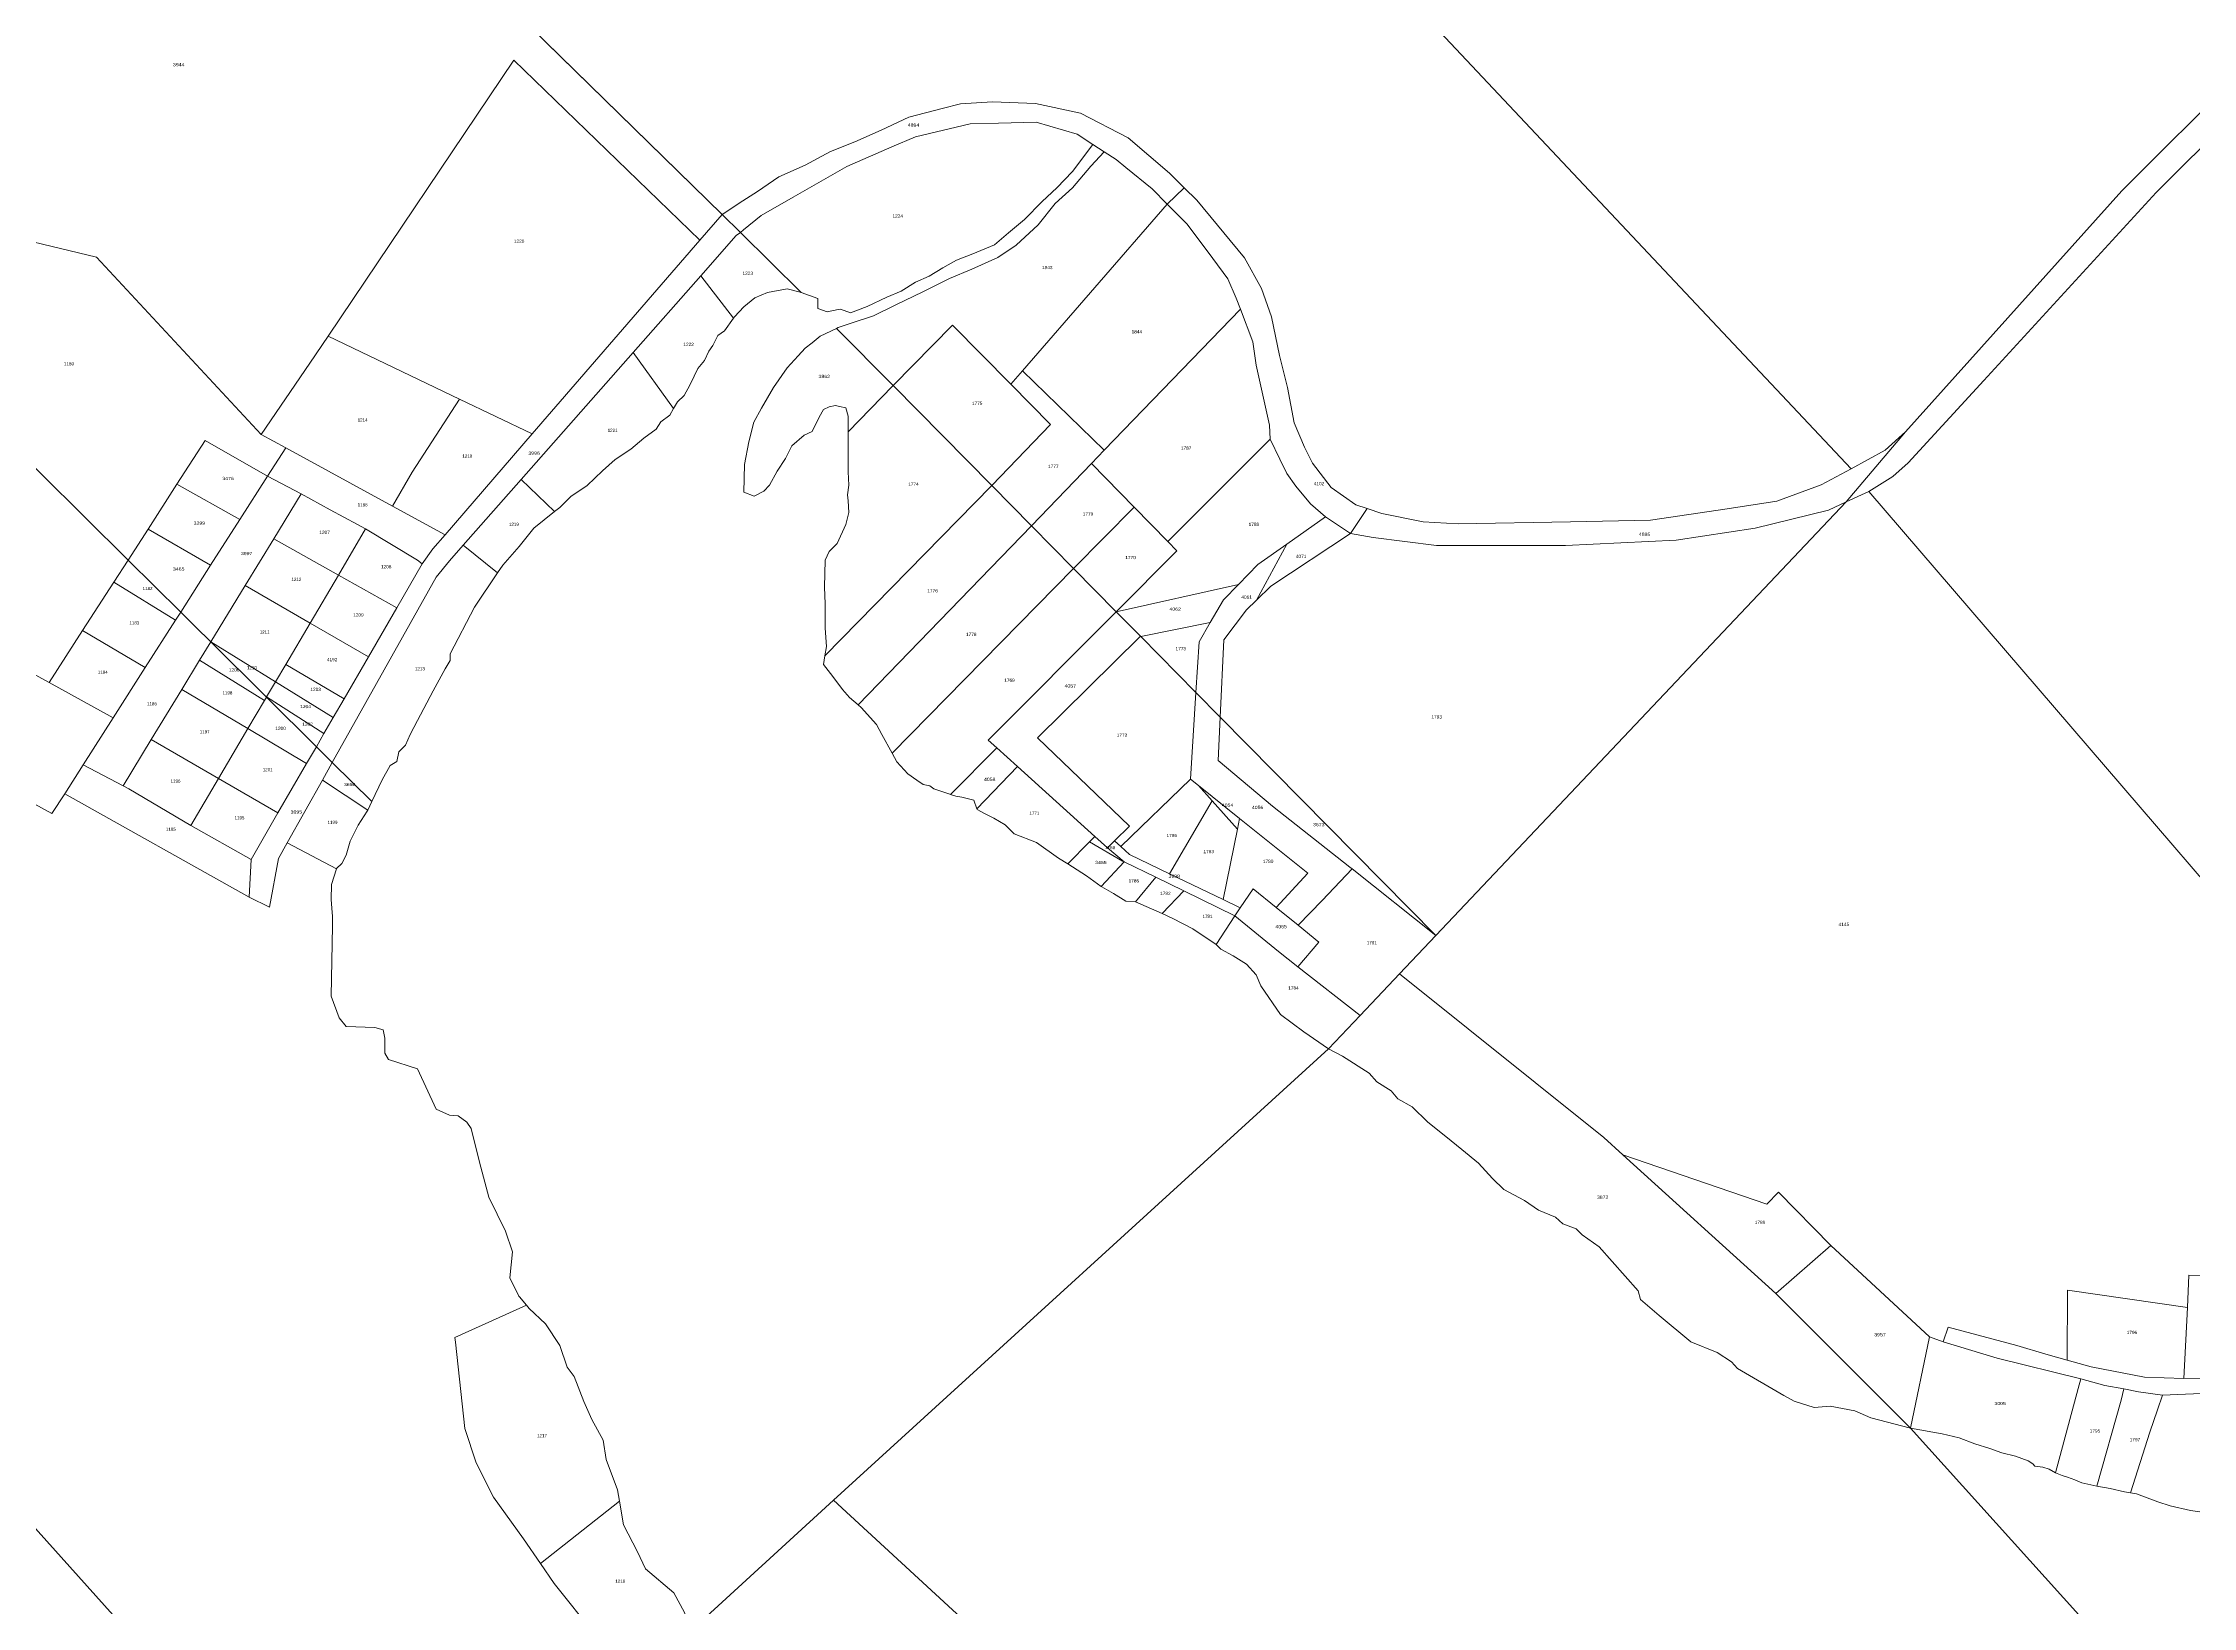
# Model space of a CAD drawing. Header units: metres. Extents: x 208626 to 229755, y 5040476 to 5064226.
# Drawn here: x 218622 to 219559, y 5056475 to 5057157 of the extents above; entities that cross this region are included whole.
import ezdxf

# ---------------------------------------------------------------- set-up
doc = ezdxf.new("R2010")
doc.units = ezdxf.units.M
doc.header["$LTSCALE"] = 0.56
doc.layers.add('6', color=7, linetype='Continuous', lineweight=13)
doc.layers.add('61', color=7, linetype='Continuous')

msp = doc.modelspace()

# ---------------------------------------------------------------- linework, layer by layer
at = {"layer": '6'}
msp.add_line((218918.0575, 5057082.3996), (218687.409, 5057307.9394), dxfattribs=at)
for points in [[(218895.3699, 5057518.7887), (219410.3541, 5056971.4171), (219397.3652, 5056964.4231), (219377.9751, 5056957.3274), (219356.4005, 5056953.9321), (219322.9293, 5056948.9364), (219288.0663, 5056948.3226), (219239.0204, 5056947.477), (219223.7993, 5056948.3226), (219205.7253, 5056951.8457), (219199.321, 5056954.0319), (219194.4671, 5056955.6889), (219183.7175, 5056963.3147), (219175.5561, 5056973.9149), (219172.0591, 5056980.9089), (219167.563, 5056991.3999), (219164.5656, 5057006.8866), (219161.0686, 5057020.8745), (219157.6067, 5057037.7489), (219153.2948, 5057050.0817), (219145.8097, 5057063.3868), (219125.0408, 5057088.5864), (219119.5454, 5057093.9846), (219113.1098, 5057100.3062), (219095.1336, 5057115.7244), (219074.3647, 5057126.5242), (219054.6601, 5057130.78), (219035.98, 5057131.5413), (219022.089, 5057130.665), (219013.9749, 5057128.5297), (218999.4291, 5057124.8106), (218987.4972, 5057119.1344), (218975.9614, 5057114.0078), (218965.3573, 5057109.8669), (218954.2465, 5057103.8032), (218942.7564, 5057098.8075), (218933.535, 5057092.3751), (218927.1772, 5057088.2287), (218918.0575, 5057082.3996)], [(219673.2032, 5057253.0559), (219579.1559, 5057143.2198), (219528.4452, 5057092.725), (219434.0765, 5056987.6067), (219425.1781, 5056979.6095), (219410.3541, 5056971.4171), (218895.3699, 5057518.7887)], [(219691.1595, 5056643.6228), (219418.1155, 5056961.4396), (219428.5547, 5056968.0729), (219435.3185, 5056974.011), (219468.3164, 5057009.8627), (219543.3585, 5057091.8808), (219608.0763, 5057156.3173)], [(218487.5956, 5057101.6576), (218659.0411, 5056931.6235), (218652.8367, 5056922.0028), (218639.2357, 5056900.9126), (218624.5627, 5056878.1602), (218573.0923, 5056906.3753)], [(219600.5261, 5056618.5367), (219557.677, 5056619.6495), (219556.9944, 5056605.6435), (219504.7, 5056613.0617), (219504.634, 5056582.643), (219495.2807, 5056585.1488), (219482.6167, 5056589.0219), (219452.6353, 5056597.0563), (219450.5611, 5056590.5906), (219444.5565, 5056592.8424), (219401.6004, 5056632.6736), (219378.7354, 5056655.877), (219373.6002, 5056650.6731), (219310.8758, 5056672.1688), (219302.6, 5056679.6719), (219213.5068, 5056751.1397), (219229.2943, 5056767.8235), (219408.2934, 5056956.9858), (219418.1155, 5056961.4396), (219691.1595, 5056643.6228)], [(218826.6953, 5056629.882), (218825.5203, 5056618.5177), (218829.3903, 5056610.5679), (218829.6766, 5056610.2243), (218832.7484, 5056606.5381), (218801.471, 5056592.4342), (218801.8136, 5056590.5007), (218805.8742, 5056552.7773), (218810.8699, 5056537.7902), (218818.3635, 5056522.8031), (218831.5333, 5056504.6905), (218838.8234, 5056493.9697), (218844.7994, 5056485.1812), (218880.6327, 5056440.3462), (218874.6593, 5056434.2625), (218836.5196, 5056395.4183), (218809.1789, 5056367.5726), (218775.905, 5056333.6841), (218279.6458, 5056887.2126)], [(218546.7626, 5056864.358), (218625.8602, 5056821.0219), (218631.4, 5056829.6955), (218711.813, 5056784.5377), (218720.6523, 5056780.149), (218724.6611, 5056801.4964), (218728.4755, 5056808.3087), (218749.903, 5056796.9185), (218747.7585, 5056790.1276), (218747.5772, 5056783.6015), (218747.9398, 5056779.7946), (218748.121, 5056776.169), (218748.2217, 5056772.0298), (218747.5772, 5056741.3631), (218751.0215, 5056731.9365), (218754.1033, 5056728.1296), (218766.6117, 5056727.767), (218770.2373, 5056726.6793), (218770.9624, 5056723.0537), (218771.0295, 5056716.5396), (218772.594, 5056713.8084), (218785.2836, 5056709.6389), (218793.4412, 5056692.0547), (218799.2422, 5056689.5168), (218803.0491, 5056689.1542), (218806.6905, 5056686.3989), (218808.6688, 5056683.7158), (218812.322, 5056668.9594), (218816.3645, 5056653.6877), (218823.5511, 5056638.8653), (218826.6953, 5056629.882)], [(218966.6593, 5056521.4908), (219182.4698, 5056718.3404), (219188.6334, 5056715.2586), (219200.2354, 5056707.8261), (219203.4984, 5056704.0192), (219209.8432, 5056700.031), (219212.7437, 5056696.5867), (219218.9073, 5056693.1424), (219225.796, 5056686.435), (219233.591, 5056680.0901), (219240.661, 5056674.4704), (219247.9122, 5056668.4882), (219254.0758, 5056661.7808), (219258.9703, 5056657.0675), (219267.9629, 5056652.2216), (219274.0166, 5056648.0034), (219281.4492, 5056644.9217), (219284.7122, 5056642.0212), (219290.5132, 5056639.8458), (219293.0511, 5056637.3079), (219300.4836, 5056632.0507), (219317.524, 5056612.835), (219318.6117, 5056609.0281), (219326.6189, 5056602.0317), (219340.5467, 5056590.5374), (219351.9674, 5056586.0054), (219358.2266, 5056581.8872), (219360.8501, 5056578.9355), (219381.102, 5056567.2166), (219385.4938, 5056564.6752), (219394.3395, 5056561.9109), (219401.2502, 5056562.4638), (219412.0308, 5056560.5288), (219418.9415, 5056557.4881), (219436.2233, 5056552.9578), (219665.7872, 5056298.316)], [(219450.5611, 5056590.5906), (219452.6353, 5056597.0563), (219482.6167, 5056589.0219), (219495.2807, 5056585.1488), (219504.634, 5056582.643), (219515.111, 5056579.7072), (219538.3789, 5056575.2037), (219555.4816, 5056574.6054), (219571.6751, 5056574.9554)], [(219529.3249, 5056570.0659), (219520.9605, 5056571.508), (219510.5772, 5056574.3923), (219474.0904, 5056583.4471), (219450.5611, 5056590.5906)], [(219569.7046, 5056568.3353), (219546.2269, 5056567.2932), (219535.6673, 5056568.8017), (219529.3249, 5056570.0659)], [(219436.2233, 5056552.9578), (219450.0246, 5056550.453), (219457.4728, 5056548.6616), (219464.3615, 5056546.1236), (219470.8876, 5056544.1295), (219476.1447, 5056542.1355), (219482.127, 5056540.6852), (219487.5654, 5056538.6911), (219489.6294, 5056537.3872), (219490.4659, 5056536.3345), (219493.9103, 5056535.9719), (219496.8107, 5056535.0655), (219499.53, 5056533.434), (219502.4305, 5056532.3463), (219504.7871, 5056531.6212), (219507.8689, 5056530.3522), (219510.9506, 5056529.0832), (219517.4768, 5056527.633), (219523.272, 5056526.6256), (219529.6473, 5056525.2082), (219532.2264, 5056524.7783), (219534.7935, 5056524.3505), (219544.125, 5056520.7443), (219549.5635, 5056519.1128), (219558.4385, 5056517.085), (219576.0305, 5056514.5808)], [(219665.7872, 5056298.316), (219436.2233, 5056552.9578)], [(218904.22, 5056464.3692), (218966.6593, 5056521.4908), (219641.1541, 5055899.5897)], [(219641.1541, 5055899.5897), (218966.6593, 5056521.4908)]]:
    msp.add_lwpolyline(points, dxfattribs=at)
for points in [[(218487.5956, 5057101.6576), (218687.409, 5057307.9394), (218918.0575, 5057082.3996), (218908.3038, 5057071.1137), (218827.2476, 5057149.6662), (218746.2193, 5057029.2132), (218738.3478, 5057017.5118), (218717.0422, 5056986.3579), (218645.2934, 5057063.6658)], [(219408.2934, 5056956.9858), (219434.0765, 5056987.6067), (219528.4452, 5057092.725), (219579.1559, 5057143.2198), (219673.2032, 5057253.0559), (219686.7844, 5057195.9575), (219684.4564, 5057199.2188), (219681.4195, 5057201.2435), (219675.8518, 5057201.2435), (219668.0064, 5057200.4842), (219658.1622, 5057195.7107), (219648.8766, 5057189.5203), (219632.8287, 5057178.2134), (219608.0763, 5057156.3173), (219543.3585, 5057091.8808), (219468.3164, 5057009.8627), (219435.3185, 5056974.011), (219428.5547, 5056968.0729), (219418.1155, 5056961.4396)], [(218746.2193, 5057029.2132), (218827.2476, 5057149.6662), (218908.3038, 5057071.1137), (218835.3059, 5056986.6488), (218803.501, 5057001.8448)], [(218918.0575, 5057082.3996), (218927.1772, 5057088.2287), (218933.535, 5057092.3751), (218942.7564, 5057098.8075), (218954.2465, 5057103.8032), (218965.3573, 5057109.8669), (218975.9614, 5057114.0078), (218987.4972, 5057119.1344), (218999.4291, 5057124.8106), (219013.9749, 5057128.5297), (219022.089, 5057130.665), (219035.98, 5057131.5413), (219054.6601, 5057130.78), (219074.3647, 5057126.5242), (219095.1336, 5057115.7244), (219113.1098, 5057100.3062), (219119.5454, 5057093.9846), (219112.1736, 5057086.7904), (219105.5745, 5057093.5524), (219094.0743, 5057102.8579), (219089.8722, 5057106.3092), (219084.6107, 5057109.6322), (219079.7722, 5057112.8357), (219072.9091, 5057117.4262), (219054.9726, 5057122.5509), (219038.5774, 5057122.2292), (219026.2117, 5057121.8784), (219002.4443, 5057116.145), (218992.0361, 5057111.8111), (218972.4588, 5057103.2631), (218949.001, 5057089.8812), (218935.1516, 5057081.8267), (218927.3678, 5057075.6071), (218926.018, 5057074.5286)], [(218926.018, 5057074.5286), (218927.3678, 5057075.6071), (218935.1516, 5057081.8267), (218949.001, 5057089.8812), (218972.4588, 5057103.2631), (218992.0361, 5057111.8111), (219002.4443, 5057116.145), (219026.2117, 5057121.8784), (219038.5774, 5057122.2292), (219054.9726, 5057122.5509), (219072.9091, 5057117.4262), (219079.7722, 5057112.8357), (219070.8549, 5057101.112), (219064.0829, 5057093.9168), (219057.6509, 5057087.9523), (219049.8618, 5057080.1429), (219043.0149, 5057074.2932), (219036.7835, 5057069.1568), (219027.472, 5057065.136), (219020.2768, 5057062.3848), (219014.3183, 5057059.1179), (219008.3664, 5057055.4806), (219002.4144, 5057052.8353), (218996.1318, 5057048.8674), (218989.8493, 5057046.2221), (218981.252, 5057042.2541), (218973.9969, 5057039.3887), (218969.6462, 5057041.0202), (218968.751, 5057040.8524), (218963.8452, 5057039.9325), (218959.857, 5057041.3828), (218959.857, 5057045.7335), (218952.5807, 5057048.2644)], [(218967.9642, 5057032.6737), (218968.7398, 5057033.0439), (218974.722, 5057035.038), (218984.0894, 5057038.1873), (218993.8172, 5057042.9155), (219005.633, 5057048.5438), (219017.2614, 5057054.358), (219026.9256, 5057058.4603), (219038.3173, 5057063.6167), (219046.3323, 5057068.8935), (219055.8296, 5057077.8334), (219063.2365, 5057087.1448), (219070.8549, 5057093.9168), (219078.8966, 5057103.4399), (219084.6107, 5057109.6322), (219089.8722, 5057106.3092), (219094.0743, 5057102.8579), (219105.5745, 5057093.5524), (219112.1736, 5057086.7904), (219049.1249, 5057014.1226), (219044.0383, 5057008.2599), (219018.6046, 5057034.0062), (218992.6323, 5057007.6733)], [(218487.5956, 5057101.6576), (218645.2934, 5057063.6658), (218717.0422, 5056986.3579), (218727.7736, 5056980.5067), (218719.8321, 5056968.154), (218692.6135, 5056983.682), (218680.3414, 5056964.6525), (218667.7634, 5056945.1486), (218659.0411, 5056931.6235)], [(219049.1249, 5057014.1226), (219112.1736, 5057086.7904), (219113.6094, 5057085.3191), (219120.8121, 5057078.0561), (219132.0915, 5057063.0793), (219138.6098, 5057054.2485), (219142.2915, 5057045.9076), (219144.1264, 5057041.0515), (219084.7161, 5056979.5114)], [(219112.1736, 5057086.7904), (219119.5454, 5057093.9846), (219125.0408, 5057088.5864), (219145.8097, 5057063.3868), (219153.2948, 5057050.0817), (219157.6067, 5057037.7489), (219161.0686, 5057020.8745), (219164.5656, 5057006.8866), (219167.563, 5056991.3999), (219172.0591, 5056980.9089), (219175.5561, 5056973.9149), (219183.7175, 5056963.3147), (219194.4671, 5056955.6889), (219199.321, 5056954.0319), (219192.0886, 5056943.2489), (219181.2442, 5056950.5224), (219174.615, 5056956.1843), (219168.2136, 5056963.805), (219164.2508, 5056969.292), (219161.3104, 5056975.6425), (219157.072, 5056984.4059), (219156.8018, 5056990.402), (219153.8947, 5057003.4839), (219150.9876, 5057016.5658), (219149.534, 5057026.7407), (219144.1264, 5057041.0515), (219142.2915, 5057045.9076), (219138.6098, 5057054.2485), (219132.0915, 5057063.0793), (219120.8121, 5057078.0561), (219113.6094, 5057085.3191)], [(218741.1393, 5056850.2011), (218744.448, 5056855.9161), (218748.4696, 5056862.8625), (218753.2119, 5056871.0539), (218763.8239, 5056889.3838), (218776.2024, 5056910.7649), (218787.2777, 5056929.8951), (218791.9436, 5056936.4749), (218797.2563, 5056942.6222), (218835.3059, 5056986.6488), (218908.3038, 5057071.1137), (218918.0575, 5057082.3996), (218926.018, 5057074.5286), (218924.2347, 5057073.1037), (218908.7504, 5057055.5432), (218879.3223, 5057022.1691), (218830.4558, 5056966.7503), (218805.1883, 5056938.0946), (218799.1343, 5056931.2289), (218793.3412, 5056924.1555), (218748.0786, 5056843.3189)], [(218908.7504, 5057055.5432), (218924.2347, 5057073.1037), (218926.018, 5057074.5286), (218952.5807, 5057048.2644), (218951.5181, 5057048.634), (218946.4422, 5057049.903), (218937.922, 5057048.2715), (218932.3023, 5057045.9148), (218927.589, 5057042.1079), (218923.4196, 5057037.7572), (218923.0075, 5057037.1734)], [(218879.3223, 5057022.1691), (218908.7504, 5057055.5432), (218923.0075, 5057037.1734), (218919.0688, 5057031.5936), (218916.1683, 5057029.5995), (218913.993, 5057025.2488), (218912.2682, 5057022.7573), (218910.3674, 5057018.7227), (218907.4669, 5057015.0971), (218905.8353, 5057011.834), (218904.0225, 5057007.8458), (218901.4846, 5057003.3138), (218898.5841, 5057000.5946), (218896.9437, 5056997.6783)], [(219079.1565, 5056973.7526), (219084.7161, 5056979.5114), (219144.1264, 5057041.0515), (219149.534, 5057026.7407), (219150.9876, 5057016.5658), (219153.8947, 5057003.4839), (219156.8018, 5056990.402), (219157.072, 5056984.4059), (219112.3787, 5056939.6779), (219097.7207, 5056954.712)], [(218927.589, 5056961.2567), (218927.7703, 5056973.2212), (218929.7644, 5056983.1916), (218931.9398, 5056991.7118), (218935.2028, 5056997.8754), (218940.46, 5057006.9394), (218946.4422, 5057015.4596), (218951.1666, 5057020.697), (218954.2373, 5057023.9798), (218957.3191, 5057026.3365), (218960.7634, 5057029.237), (218967.9642, 5057032.6737), (218992.6323, 5057007.6733), (218992.5658, 5057007.6058), (218973.0496, 5056987.5704), (218973.0905, 5056990.6242), (218973.0203, 5056994.3721), (218972.0028, 5056998.0567), (218969.2836, 5056998.6005), (218967.4708, 5056998.9631), (218964.7516, 5056998.4192), (218962.2137, 5056997.3315), (218960.3754, 5056993.9723), (218957.3191, 5056987.7237), (218953.921, 5056986.051), (218948.5193, 5056981.4983), (218945.7323, 5056975.8639), (218942.0915, 5056970.3207), (218938.6652, 5056964.3408), (218936.3182, 5056961.7004), (218932.1211, 5056959.4439)], [(218992.6323, 5057007.6733), (219018.6046, 5057034.0062), (219044.0383, 5057008.2599), (219061.3384, 5056990.7472), (219035.658, 5056964.068)], [(218717.0422, 5056986.3579), (218738.3478, 5057017.5118), (218746.2193, 5057029.2132), (218803.501, 5057001.8448), (218782.9395, 5056969.9187), (218774.2817, 5056955.1488), (218727.7736, 5056980.5067)], [(218830.4558, 5056966.7503), (218879.3223, 5057022.1691), (218896.9437, 5056997.6783), (218895.3211, 5056994.7936), (218891.3329, 5056991.8931), (218889.3388, 5056988.6301), (218883.9004, 5056984.8232), (218878.2807, 5056979.9286), (218871.392, 5056975.3966), (218865.9536, 5056970.502), (218859.2462, 5056964.1572), (218852.1762, 5056959.2626), (218847.2816, 5056954.5493), (218845.0223, 5056952.7273)], [(219035.658, 5056964.068), (219061.3384, 5056990.7472), (219044.0383, 5057008.2599), (219049.1249, 5057014.1226), (219084.7161, 5056979.5114), (219079.1565, 5056973.7526), (219052.919, 5056946.5745)], [(218774.2817, 5056955.1488), (218782.9395, 5056969.9187), (218803.501, 5057001.8448), (218835.3059, 5056986.6488), (218797.2563, 5056942.6222)], [(218962.7575, 5056919.7434), (218962.9388, 5056931.5266), (218964.7516, 5056935.3335), (218968.1959, 5056938.7779), (218972.0028, 5056947.1168), (218973.2718, 5056952.3739), (218972.9907, 5056957.4464), (218972.6973, 5056960.0868), (218973.2718, 5056964.3384), (218973.0905, 5056970.1394), (218973.0905, 5056977.7532), (218972.9985, 5056983.7528), (218973.0496, 5056987.5704), (218992.5658, 5057007.6058), (218992.6323, 5057007.6733), (219035.658, 5056964.068), (219035.5217, 5056963.9264), (218962.874, 5056889.8511), (218963.5664, 5056893.8628), (218963.0689, 5056901.8239), (218963.0169, 5056912.5615)], [(218680.3414, 5056964.6525), (218692.6135, 5056983.682), (218719.8321, 5056968.154), (218707.7537, 5056949.2429)], [(219089.9289, 5056909.0662), (219116.3759, 5056935.5781), (219112.3787, 5056939.6779), (219157.072, 5056984.4059), (219161.3104, 5056975.6425), (219164.2508, 5056969.292), (219168.2136, 5056963.805), (219174.615, 5056956.1843), (219181.2442, 5056950.5224), (219164.2844, 5056938.5833), (219151.6483, 5056929.6879), (219143.2317, 5056920.9908)], [(219192.0886, 5056943.2489), (219199.321, 5056954.0319), (219205.7253, 5056951.8457), (219223.7993, 5056948.3226), (219239.0204, 5056947.477), (219288.0663, 5056948.3226), (219322.9293, 5056948.9364), (219356.4005, 5056953.9321), (219377.9751, 5056957.3274), (219397.3652, 5056964.4231), (219410.3541, 5056971.4171), (219425.1781, 5056979.6095), (219434.0765, 5056987.6067), (219408.2934, 5056956.9858), (219400.4636, 5056953.4354), (219368.4917, 5056945.56), (219334.0858, 5056940.2668), (219285.8176, 5056937.9589), (219229.5448, 5056937.951), (219202.0333, 5056941.4429)], [(218719.8321, 5056968.154), (218727.7736, 5056980.5067), (218774.2817, 5056955.1488), (218797.2563, 5056942.6222), (218791.9436, 5056936.4749), (218787.2777, 5056929.8951), (218785.2836, 5056931.5266), (218762.5433, 5056945.1526), (218759.0621, 5056947.1209), (218747.0935, 5056953.5779), (218734.5028, 5056960.5178)], [(219052.919, 5056946.5745), (219079.1565, 5056973.7526), (219097.7207, 5056954.712), (219071.3591, 5056927.886)], [(218667.7634, 5056945.1486), (218680.3414, 5056964.6525), (218707.7537, 5056949.2429), (218695.0294, 5056929.3203)], [(218681.974, 5056908.8794), (218695.0294, 5056929.3203), (218707.7537, 5056949.2429), (218719.8321, 5056968.154), (218734.5028, 5056960.5178), (218722.5543, 5056940.9229), (218710.1329, 5056920.5523), (218695.0857, 5056895.8756), (218688.5006, 5056902.4065)], [(218805.1883, 5056938.0946), (218830.4558, 5056966.7503), (218845.0223, 5056952.7273), (218836.0422, 5056945.4852), (218829.5161, 5056937.5089), (218822.4462, 5056929.3512), (218820.1943, 5056926.0065)], [(218722.5543, 5056940.9229), (218734.5028, 5056960.5178), (218747.0935, 5056953.5779), (218759.0621, 5056947.1209), (218762.5433, 5056945.1526), (218750.7329, 5056925.0825)], [(218962.2137, 5056886.0251), (218962.874, 5056889.8511), (219035.5217, 5056963.9264), (219035.658, 5056964.068), (219052.919, 5056946.5745), (218977.4676, 5056868.4183), (218973.6344, 5056871.704), (218970.5526, 5056875.1483), (218966.3831, 5056880.768)], [(219071.3591, 5056927.886), (219097.7207, 5056954.712), (219112.3787, 5056939.6779), (219116.3759, 5056935.5781), (219089.9289, 5056909.0662)], [(219135.2665, 5056863.1179), (219136.8674, 5056896.8367), (219146.7049, 5056909.9433), (219151.0648, 5056914.1662), (219157.3358, 5056920.24), (219192.0886, 5056943.2489), (219202.0333, 5056941.4429), (219229.5448, 5056937.951), (219285.8176, 5056937.9589), (219334.0858, 5056940.2668), (219368.4917, 5056945.56), (219400.4636, 5056953.4354), (219408.2934, 5056956.9858), (219229.2943, 5056767.8235)], [(218977.4676, 5056868.4183), (219052.919, 5056946.5745), (219071.3591, 5056927.886), (218992.2434, 5056847.3765), (218987.7743, 5056855.57), (218985.4176, 5056859.9207), (218978.7102, 5056867.3532)], [(219151.0648, 5056914.1662), (219164.2844, 5056938.5833), (219181.2442, 5056950.5224), (219192.0886, 5056943.2489), (219157.3358, 5056920.24)], [(218659.0411, 5056931.6235), (218667.7634, 5056945.1486), (218695.0294, 5056929.3203), (218681.974, 5056908.8794)], [(218710.1329, 5056920.5523), (218722.5543, 5056940.9229), (218750.7329, 5056925.0825), (218738.408, 5056904.1381)], [(218748.0786, 5056843.3189), (218793.3412, 5056924.1555), (218799.1343, 5056931.2289), (218805.1883, 5056938.0946), (218820.1943, 5056926.0065), (218810.1191, 5056911.0419), (218799.4235, 5056890.7384), (218799.4235, 5056887.8379), (218797.2481, 5056884.2123), (218792.0969, 5056874.525), (218785.2639, 5056861.5782), (218782.0272, 5056855.4645), (218780.0265, 5056850.8567), (218777.126, 5056847.9562), (218776.2196, 5056843.7867), (218773.3191, 5056841.9739), (218769.7997, 5056835.6847), (218765.3174, 5056826.2221)], [(218750.7329, 5056925.0825), (218762.5433, 5056945.1526), (218785.2836, 5056931.5266), (218787.2777, 5056929.8951), (218776.2024, 5056910.7649)], [(219124.7062, 5056873.8204), (219126.0767, 5056895.9768), (219130.9469, 5056904.3435), (219136.7211, 5056914.2632), (219143.2317, 5056920.9908), (219151.6483, 5056929.6879), (219164.2844, 5056938.5833), (219151.0648, 5056914.1662), (219146.7049, 5056909.9433), (219136.8674, 5056896.8367), (219135.2665, 5056863.1179)], [(218652.8367, 5056922.0028), (218659.0411, 5056931.6235), (218681.974, 5056908.8794), (218679.7326, 5056905.3701)], [(218992.2434, 5056847.3765), (219071.3591, 5056927.886), (219089.9289, 5056909.0662), (219034.1114, 5056853.1118), (219037.8117, 5056849.7638), (219017.6755, 5056829.348), (219017.323, 5056829.4655), (219010.4344, 5056831.8222), (219008.6216, 5056833.0911), (219005.7211, 5056833.635), (219003.0018, 5056835.6291), (218999.0137, 5056838.3483), (218994.3004, 5056843.6054)], [(218639.2357, 5056900.9126), (218652.8367, 5056922.0028), (218679.7326, 5056905.3701), (218666.5237, 5056884.6889)], [(218695.0857, 5056895.8756), (218710.1329, 5056920.5523), (218738.408, 5056904.1381), (218727.7986, 5056886.1089), (218723.2842, 5056878.4374)], [(218738.408, 5056904.1381), (218750.7329, 5056925.0825), (218776.2024, 5056910.7649), (218763.8239, 5056889.3838)], [(219089.9289, 5056909.0662), (219143.2317, 5056920.9908), (219136.7211, 5056914.2632), (219130.9469, 5056904.3435), (219100.6604, 5056898.1901)], [(218639.4779, 5056842.3432), (218652.5538, 5056862.8161), (218666.5237, 5056884.6889), (218679.7326, 5056905.3701), (218681.974, 5056908.8794), (218688.5006, 5056902.4065), (218695.0857, 5056895.8756), (218690.2568, 5056887.9562), (218682.4798, 5056875.2024), (218669.1299, 5056853.3092), (218656.8496, 5056833.1701)], [(219034.1114, 5056853.1118), (219089.9289, 5056909.0662), (219100.6604, 5056898.1901), (219100.251, 5056898.1069), (219055.5804, 5056854.0448), (219095.6881, 5056815.5605), (219089.243, 5056809.1058), (219086.1597, 5056806.0179), (219080.6341, 5056811.0175), (219046.8102, 5056841.6218), (219037.8117, 5056849.7638)], [(218546.7626, 5056864.358), (218573.0923, 5056906.3753), (218624.5627, 5056878.1602), (218652.5538, 5056862.8161), (218639.4779, 5056842.3432), (218631.4, 5056829.6955), (218625.8602, 5056821.0219)], [(218624.5627, 5056878.1602), (218639.2357, 5056900.9126), (218666.5237, 5056884.6889), (218652.5538, 5056862.8161)], [(218727.7986, 5056886.1089), (218738.408, 5056904.1381), (218763.8239, 5056889.3838), (218753.2119, 5056871.0539)], [(219100.6604, 5056898.1901), (219130.9469, 5056904.3435), (219126.0767, 5056895.9768), (219124.7062, 5056873.8204)], [(218690.2568, 5056887.9562), (218695.0857, 5056895.8756), (218719.372, 5056871.7892), (218718.5349, 5056870.3666)], [(218695.0857, 5056895.8756), (218723.2842, 5056878.4374), (218719.4338, 5056871.8941), (218719.372, 5056871.7892)], [(219055.5804, 5056854.0448), (219100.251, 5056898.1069), (219100.6604, 5056898.1901), (219124.7062, 5056873.8204), (219122.3701, 5056836.0549), (219091.9533, 5056806.6396), (219089.243, 5056809.1058), (219095.6881, 5056815.5605)], [(218076.8281, 5056683.1112), (218279.6458, 5056887.2126), (218775.905, 5056333.6841), (218682.0284, 5056238.1261), (218573.6189, 5056127.6614)], [(218682.4798, 5056875.2024), (218690.2568, 5056887.9562), (218718.5349, 5056870.3666), (218711.2982, 5056858.0689)], [(218723.2842, 5056878.4374), (218727.7986, 5056886.1089), (218753.2119, 5056871.0539), (218748.4696, 5056862.8625)], [(218669.1299, 5056853.3092), (218682.4798, 5056875.2024), (218711.2982, 5056858.0689), (218698.4875, 5056836.2989)], [(218711.2982, 5056858.0689), (218718.5349, 5056870.3666), (218719.372, 5056871.7892), (218741.1393, 5056850.2011), (218736.8867, 5056842.8556)], [(218719.372, 5056871.7892), (218719.4338, 5056871.8941), (218744.448, 5056855.9161), (218741.1393, 5056850.2011)], [(218719.4338, 5056871.8941), (218723.2842, 5056878.4374), (218748.4696, 5056862.8625), (218744.448, 5056855.9161)], [(219122.3701, 5056836.0549), (219124.7062, 5056873.8204), (219135.2665, 5056863.1179), (219134.3645, 5056844.1198), (219158.1167, 5056824.2029), (219191.8306, 5056797.6808), (219192.8097, 5056796.9005), (219179.6671, 5056783.0703), (219169.2314, 5056772.2915), (219159.7223, 5056779.9895), (219173.4991, 5056795.0036), (219143.6924, 5056818.9353), (219125.7751, 5056833.321)], [(219134.3645, 5056844.1198), (219135.2665, 5056863.1179), (219229.2943, 5056767.8235), (219192.8097, 5056796.9005), (219191.8306, 5056797.6808), (219158.1167, 5056824.2029)], [(218656.8496, 5056833.1701), (218669.1299, 5056853.3092), (218698.4875, 5056836.2989), (218686.4543, 5056815.8502), (218659.3398, 5056831.8551)], [(218698.4875, 5056836.2989), (218711.2982, 5056858.0689), (218736.8867, 5056842.8556), (218724.3988, 5056821.2855)], [(218631.4, 5056829.6955), (218639.4779, 5056842.3432), (218656.8496, 5056833.1701), (218659.3398, 5056831.8551), (218686.4543, 5056815.8502), (218712.6441, 5056800.9818), (218711.813, 5056784.5377)], [(218711.813, 5056784.5377), (218712.6441, 5056800.9818), (218724.3988, 5056821.2855), (218736.8867, 5056842.8556), (218741.1393, 5056850.2011), (218748.0786, 5056843.3189), (218743.7572, 5056835.6011), (218728.4755, 5056808.3087), (218724.6611, 5056801.4964), (218720.6523, 5056780.149)], [(218743.7572, 5056835.6011), (218748.0786, 5056843.3189), (218765.3174, 5056826.2221), (218763.5897, 5056822.5747)], [(219017.6755, 5056829.348), (219037.8117, 5056849.7638), (219046.8102, 5056841.6218), (219029.1924, 5056823.0318), (219027.8373, 5056826.9276), (219022.5802, 5056828.1966), (219020.0422, 5056828.5591)], [(218686.4543, 5056815.8502), (218698.4875, 5056836.2989), (218724.3988, 5056821.2855), (218712.6441, 5056800.9818)], [(218728.4755, 5056808.3087), (218743.7572, 5056835.6011), (218763.5897, 5056822.5747), (218763.3263, 5056822.0187), (218759.3703, 5056815.9049), (218755.9161, 5056808.9808), (218754.1033, 5056802.8173), (218752.2905, 5056799.1916), (218749.9339, 5056797.0163), (218749.903, 5056796.9185)], [(219029.1924, 5056823.0318), (219046.8102, 5056841.6218), (219080.6341, 5056811.0175), (219078.2766, 5056808.6273), (219068.8486, 5056799.0683), (219064.8186, 5056801.5483), (219055.2107, 5056808.437), (219045.4216, 5056812.2439), (219041.4334, 5056816.0507), (219036.5388, 5056818.9512), (219032.7319, 5056820.9453), (219029.2876, 5056822.7581)], [(219091.9533, 5056806.6396), (219122.3701, 5056836.0549), (219125.7751, 5056833.321), (219131.7402, 5056826.6082), (219113.1882, 5056794.7798), (219095.7041, 5056803.2266)], [(219125.7751, 5056833.321), (219143.6924, 5056818.9353), (219142.7412, 5056814.2283), (219131.7402, 5056826.6082)], [(219113.1882, 5056794.7798), (219131.7402, 5056826.6082), (219142.7412, 5056814.2283), (219136.5319, 5056783.5022)], [(219136.5319, 5056783.5022), (219142.7412, 5056814.2283), (219143.6924, 5056818.9353), (219173.4991, 5056795.0036), (219159.7223, 5056779.9895), (219149.6631, 5056788.1328), (219144.0392, 5056779.8753)], [(219068.8486, 5056799.0683), (219078.2766, 5056808.6273), (219092.606, 5056800.3265), (219093.3916, 5056799.9442), (219083.3452, 5056789.2759), (219077.0126, 5056793.851)], [(219078.2766, 5056808.6273), (219080.6341, 5056811.0175), (219086.1597, 5056806.0179), (219093.3916, 5056799.9442), (219092.606, 5056800.3265)], [(219086.1597, 5056806.0179), (219089.243, 5056809.1058), (219091.9533, 5056806.6396), (219095.7041, 5056803.2266), (219113.1882, 5056794.7798), (219136.5319, 5056783.5022), (219144.0392, 5056779.8753), (219141.6969, 5056776.436), (219119.3416, 5056787.3154), (219107.1445, 5056793.2512), (219093.3916, 5056799.9442)], [(219083.3452, 5056789.2759), (219093.3916, 5056799.9442), (219107.1445, 5056793.2512), (219098.3555, 5056782.5138), (219094.1861, 5056782.8764), (219088.7477, 5056786.1394), (219083.6718, 5056789.0399)], [(219169.1717, 5056754.2358), (219178.3384, 5056764.919), (219169.2314, 5056772.2915), (219179.6671, 5056783.0703), (219192.8097, 5056796.9005), (219229.2943, 5056767.8235), (219213.5068, 5056751.1397), (219196.3405, 5056732.9986)], [(219098.3555, 5056782.5138), (219107.1445, 5056793.2512), (219119.3416, 5056787.3154), (219109.9575, 5056777.4379)], [(219109.9575, 5056777.4379), (219119.3416, 5056787.3154), (219141.6969, 5056776.436), (219133.524, 5056763.8419), (219123.3723, 5056770.7305), (219114.6708, 5056775.2626)], [(219141.6969, 5056776.436), (219144.0392, 5056779.8753), (219149.6631, 5056788.1328), (219159.7223, 5056779.9895), (219169.2314, 5056772.2915), (219178.3384, 5056764.919), (219169.1717, 5056754.2358), (219160.7502, 5056760.8188)], [(219133.524, 5056763.8419), (219141.6969, 5056776.436), (219160.7502, 5056760.8188), (219169.1717, 5056754.2358), (219196.3405, 5056732.9986), (219182.4698, 5056718.3404), (219171.7743, 5056725.7729), (219161.6225, 5056733.3867), (219152.9211, 5056745.8951), (219150.927, 5056750.6084), (219146.7575, 5056755.3217), (219140.9565, 5056758.9473), (219135.5181, 5056761.8478)], [(219182.4698, 5056718.3404), (219196.3405, 5056732.9986), (219213.5068, 5056751.1397), (219302.6, 5056679.6719), (219310.8758, 5056672.1688), (219377.6011, 5056611.6733), (219436.2233, 5056552.9578), (219418.9415, 5056557.4881), (219412.0308, 5056560.5288), (219401.2502, 5056562.4638), (219394.3395, 5056561.9109), (219385.4938, 5056564.6752), (219381.102, 5056567.2166), (219360.8501, 5056578.9355), (219358.2266, 5056581.8872), (219351.9674, 5056586.0054), (219340.5467, 5056590.5374), (219326.6189, 5056602.0317), (219318.6117, 5056609.0281), (219317.524, 5056612.835), (219300.4836, 5056632.0507), (219293.0511, 5056637.3079), (219290.5132, 5056639.8458), (219284.7122, 5056642.0212), (219281.4492, 5056644.9217), (219274.0166, 5056648.0034), (219267.9629, 5056652.2216), (219258.9703, 5056657.0675), (219254.0758, 5056661.7808), (219247.9122, 5056668.4882), (219240.661, 5056674.4704), (219233.591, 5056680.0901), (219225.796, 5056686.435), (219218.9073, 5056693.1424), (219212.7437, 5056696.5867), (219209.8432, 5056700.031), (219203.4984, 5056704.0192), (219200.2354, 5056707.8261), (219188.6334, 5056715.2586)], [(219310.8758, 5056672.1688), (219373.6002, 5056650.6731), (219378.7354, 5056655.877), (219401.6004, 5056632.6736), (219377.6011, 5056611.6733)], [(219377.6011, 5056611.6733), (219401.6004, 5056632.6736), (219444.5565, 5056592.8424), (219436.2233, 5056552.9578)], [(219555.4816, 5056574.6054), (219556.9944, 5056605.6435), (219557.677, 5056619.6495), (219600.5261, 5056618.5367), (219590.8192, 5056600.0508), (219615.1153, 5056585.5423), (219627.0913, 5056579.3259), (219620.192, 5056577.2833), (219608.8471, 5056576.838), (219593.0671, 5056575.8344), (219571.6751, 5056574.9554)], [(219504.634, 5056582.643), (219504.7, 5056613.0617), (219556.9944, 5056605.6435), (219555.4816, 5056574.6054), (219538.3789, 5056575.2037), (219515.111, 5056579.7072)], [(218801.471, 5056592.4342), (218832.7484, 5056606.5381), (218833.8819, 5056605.1779), (218841.0686, 5056598.4404), (218847.3569, 5056589.0079), (218850.501, 5056579.5755), (218853.5373, 5056575.4147), (218857.8476, 5056564.6389), (218861.281, 5056556.668), (218866.2218, 5056547.6847), (218867.4689, 5056539.2439), (218872.4446, 5056525.9754), (218873.3004, 5056521.0507), (218838.8234, 5056493.9697), (218831.5333, 5056504.6905), (218818.3635, 5056522.8031), (218810.8699, 5056537.7902), (218805.8742, 5056552.7773), (218801.8136, 5056590.5007)], [(219436.2233, 5056552.9578), (219444.5565, 5056592.8424), (219450.5611, 5056590.5906), (219474.0904, 5056583.4471), (219510.5772, 5056574.3923), (219509.3333, 5056570.2038), (219499.53, 5056533.434), (219496.8107, 5056535.0655), (219493.9103, 5056535.9719), (219490.4659, 5056536.3345), (219489.6294, 5056537.3872), (219487.5654, 5056538.6911), (219482.127, 5056540.6852), (219476.1447, 5056542.1355), (219470.8876, 5056544.1295), (219464.3615, 5056546.1236), (219457.4728, 5056548.6616), (219450.0246, 5056550.453)], [(219499.53, 5056533.434), (219509.3333, 5056570.2038), (219510.5772, 5056574.3923), (219520.9605, 5056571.508), (219529.3249, 5056570.0659), (219528.1285, 5056565.1668), (219517.4768, 5056527.633), (219510.9506, 5056529.0832), (219507.8689, 5056530.3522), (219504.7871, 5056531.6212), (219502.4305, 5056532.3463)], [(219517.4768, 5056527.633), (219528.1285, 5056565.1668), (219529.3249, 5056570.0659), (219535.6673, 5056568.8017), (219546.2269, 5056567.2932), (219544.0474, 5056560.929), (219540.6307, 5056551.1852), (219532.2264, 5056524.7783), (219529.6473, 5056525.2082), (219523.272, 5056526.6256)], [(219532.2264, 5056524.7783), (219540.6307, 5056551.1852), (219544.0474, 5056560.929), (219546.2269, 5056567.2932), (219569.7046, 5056568.3353), (219588.1639, 5056568.9122), (219601.3836, 5056569.098), (219596.1735, 5056562.4439), (219588.6394, 5056553.0069), (219576.0305, 5056514.5808), (219558.4385, 5056517.085), (219549.5635, 5056519.1128), (219544.125, 5056520.7443), (219534.7935, 5056524.3505)], [(218838.8234, 5056493.9697), (218873.3004, 5056521.0507), (218875.0888, 5056510.76), (218881.1594, 5056499.0442), (218884.6376, 5056491.539), (218896.9606, 5056481.1077), (218901.6583, 5056472.5666), (218904.22, 5056464.3692), (218880.6327, 5056440.3462), (218844.7994, 5056485.1812)]]:
    msp.add_lwpolyline(points, close=True, dxfattribs=at)

# ---------------------------------------------------------------- texts
at = {"layer": '61'}
for s, width, p in [('3944', 1.2, (218678.6016, 5057147)), ('4894', 1.2, (218999.031, 5057120.6434)), ('1224', 1.1, (218992.3828, 5057081)), ('1220', 1.1, (218827.2656, 5057070)), ('1843', 1.1, (219057.5547, 5057058.5)), ('1223', 1.1, (218926.9609, 5057056)), ('1844', 1.1, (219096.625, 5057030.5)), ('1222', 1.1, (218901.1719, 5057025)), ('3862', 1.2, (218960.1094, 5057011)), ('1775', 1.1, (219026.9844, 5056999.25)), ('3996', 1.2, (218833.5781, 5056977.5)), ('1787', 1.1, (219118.1094, 5056979.75)), ('3476', 1.2, (218700.1328, 5056966.5)), ('1774', 1.1, (218999.2031, 5056964)), ('1777', 1.1, (219060.1875, 5056971.75)), ('4102', 1.1, (219176.0625, 5056964.25)), ('3299', 1.2, (218687.6328, 5056947)), ('1779', 1.1, (219075.3125, 5056951)), ('1788', 1.1, (219147.6484, 5056946.5)), ('1207', 1.1, (218742.4297, 5056943)), ('4895', 1.2, (219317.8179, 5056942.1472)), ('3465', 1.2, (218678.625, 5056927)), ('3997', 1.2, (218708.2344, 5056933.75)), ('1208', 1.1, (218769.2891, 5056928)), ('1770', 1.1, (219093.875, 5056932)), ('4071', 1.1, (219168.2656, 5056932.5)), ('1776', 1.1, (219007.5625, 5056917.5)), ('1209', 1.1, (218757.1953, 5056907)), ('4062', 1.2, (219113.1328, 5056909.5)), ('4061', 1.1, (219144.5, 5056914.75)), ('1211', 0.85, (218716.4844, 5056899.5)), ('1778', 1.1, (219024.4063, 5056898.5)), ('1773', 1.1, (219115.7969, 5056892.25)), ('1206', 1.1, (218702.9922, 5056883)), ('4192', 1.1, (218745.7266, 5056887.5)), ('1769', 1.1, (219041.0938, 5056878.5)), ('1203', 1.1, (218738.5469, 5056874.5)), ('4057', 1.2, (219067.3906, 5056876)), ('1204', 1.1, (218734.1563, 5056867)), ('1793', 1.1, (219227.3828, 5056862.5)), ('1200', 1.1, (218723.25, 5056857.5)), ('1202', 1.1, (218735.007, 5056859.3371)), ('1772', 1.1, (219090.1406, 5056854.5)), ('3650', 1.2, (218753.1641, 5056833)), ('4058', 1.2, (219032.25, 5056835.25)), ('4054', 1.2, (219135.9688, 5056824)), ('4056', 1.2, (219149.0703, 5056823)), ('3995', 1.2, (218729.9531, 5056821)), ('3673', 1.2, (219175.75, 5056815.5)), ('1768', 1.1, (219084.9609, 5056805.5)), ('1786', 1.1, (219111.8438, 5056810.75)), ('1783', 1.1, (219127.9688, 5056803.75)), ('3455', 1.2, (219080.7422, 5056799)), ('1780', 1.1, (219153.8828, 5056799.5)), ('1785', 1.1, (219095.3359, 5056791)), ('1782', 1.1, (219109.0703, 5056785.5)), ('3998', 1.2, (219112.7344, 5056793)), ('4055', 1.2, (219159.3516, 5056771)), ('4145', 1.1, (219404.9453, 5056772)), ('1784', 1.1, (219164.9375, 5056744.25)), ('3872', 1.2, (219299.5391, 5056653)), ('1789', 1.1, (219368.3594, 5056642)), ('3957', 1.2, (219420.4844, 5056593)), ('1796', 1.1, (219530.5391, 5056594)), ('3005', 1.2, (219472.8984, 5056563)), ('1795', 1.1, (219514.4219, 5056551)), ('1797', 1.1, (219531.8594, 5056547.25))]:
    msp.add_text(s, height=1.4, dxfattribs=dict(at, width=width)).set_placement(p)
for s, p in [('1189', (218631.125, 5057016.5)), ('1214', (218759.1563, 5056992)), ('1221', (218868.1797, 5056987.5)), ('1218', (218804.7969, 5056976.25)), ('1188', (218759.1719, 5056955)), ('1219', (218825.1094, 5056946.5)), ('1182', (218665.3906, 5056918.5)), ('1212', (218730.2891, 5056922.5)), ('1183', (218659.625, 5056903.5)), ('1184', (218645.8359, 5056882)), ('1210', (218710.8984, 5056884)), ('1213', (218784.1406, 5056883.5)), ('1198', (218700.2188, 5056873)), ('1186', (218667.2813, 5056868.25)), ('1197', (218690.2813, 5056856)), ('1196', (218677.5859, 5056834.5)), ('1201', (218717.7578, 5056839.5)), ('1185', (218675.5234, 5056813.5)), ('1195', (218705.4844, 5056818.5)), ('1199', (218746.0313, 5056816.5)), ('1771', (219052.1016, 5056820.5)), ('1781', (219127.5625, 5056775.5)), ('1791', (219199.2344, 5056764)), ('1217', (218837.3906, 5056549)), ('1216', (218871.5156, 5056485.5))]:
    msp.add_text(s, height=1.4, dxfattribs=at).set_placement(p)

doc.saveas('drawing.dxf')
